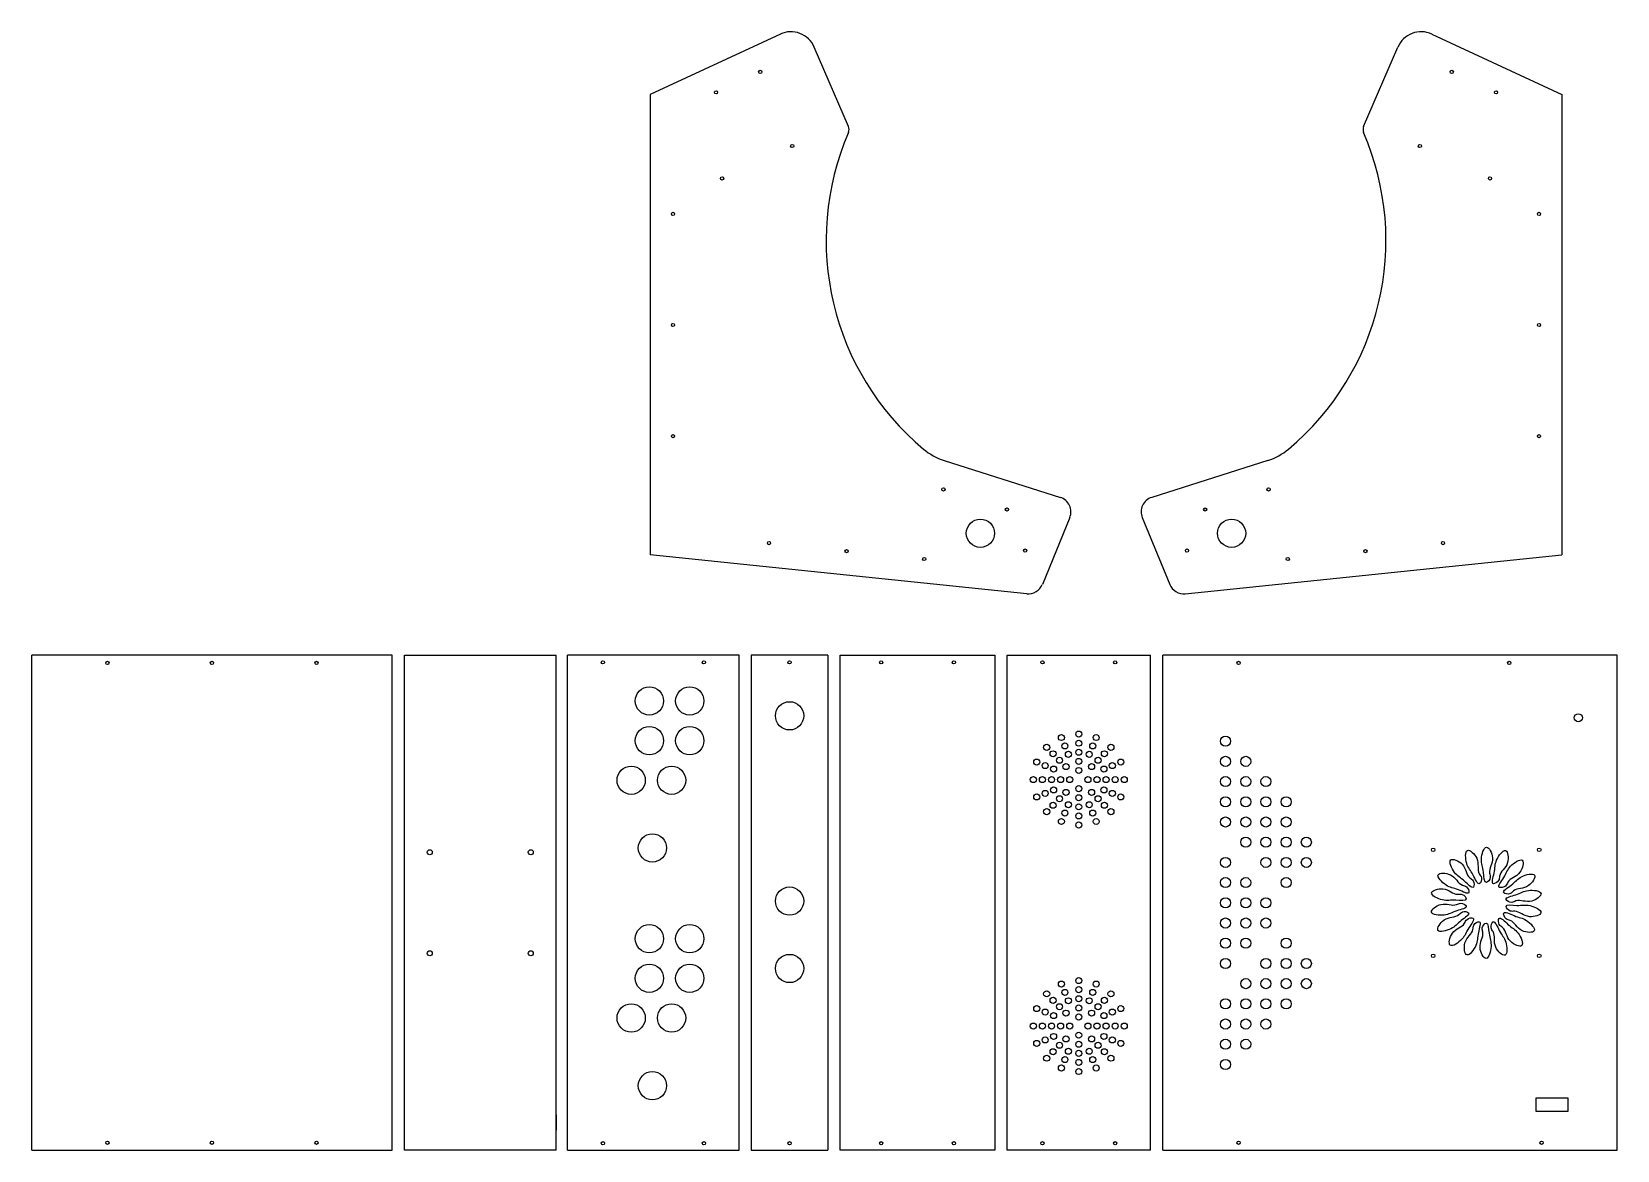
# Model space of a CAD drawing. Header units: millimetres. Extents: x -892 to 678, y 112 to 1219.
import ezdxf

# ---------------------------------------------------------------- set-up
doc = ezdxf.new("R2010")
doc.units = ezdxf.units.MM
doc.layers.add('PROFILE_EXTERIOR', color=30, linetype='Continuous')
doc.layers.add('PROFILE_INTERIOR', color=84, linetype='Continuous')

msp = doc.modelspace()

# ---------------------------------------------------------------- linework, layer by layer
at = {"layer": 'PROFILE_EXTERIOR'}
for p, q in [((-151.1, 1217.1), (-279.9, 1157.3)), ((493.8, 1217.1), (622.6, 1157.3)), ((-83.7, 1125.7), (-117.6, 1204.3)), ((426.4, 1125.7), (460.3, 1204.3)), ((-279.9, 1157.3), (-279.9, 701.8)), ((622.6, 1157.3), (622.6, 701.8)), ((11.1, 795.1), (126.2, 758.5)), ((331.6, 795.1), (216.6, 758.5)), ((135.5, 738.5), (108.3, 672.4)), ((207.2, 738.5), (234.4, 672.4)), ((92.9, 663.2), (-279.9, 701.8)), ((249.8, 663.2), (622.6, 701.8)), ((-535.4, 602.2), (-892.4, 602.2)), ((-892.4, 112.2), (-892.4, 602.2)), ((-535.4, 112.2), (-535.4, 602.2)), ((-523.2, 112.2), (-523.2, 602.2)), ((-523.2, 602.2), (-373.2, 602.2)), ((-373.2, 112.2), (-373.2, 602.2)), ((-191.8, 602.2), (-361.8, 602.2)), ((-361.8, 112.2), (-361.8, 602.2)), ((-191.8, 112.2), (-191.8, 602.2)), ((-180, 602.2), (-180, 112.2)), ((-104, 602.2), (-180, 602.2)), ((-104, 602.2), (-104, 112.2)), ((-91.8, 112.2), (-91.8, 602.2)), ((-91.8, 602.2), (61.2, 602.2)), ((61.2, 602.2), (61.2, 112.2)), ((73.4, 112.2), (73.4, 602.2)), ((73.4, 602.2), (215.4, 602.2)), ((215.4, 112.2), (215.4, 602.2)), ((677.6, 602.2), (227.6, 602.2)), ((227.6, 112.2), (227.6, 602.2)), ((677.6, 112.2), (677.6, 602.2)), ((-373.2, 567.2), (-373.2, 582.2)), ((-523.2, 132.2), (-523.2, 147.2)), ((-373.2, 147.2), (-373.2, 132.2)), ((-892.4, 112.2), (-535.4, 112.2)), ((-373.2, 112.2), (-523.2, 112.2)), ((-361.8, 112.2), (-191.8, 112.2)), ((-180, 112.2), (-104, 112.2)), ((61.2, 112.2), (-91.8, 112.2)), ((215.4, 112.2), (73.4, 112.2)), ((227.6, 112.2), (677.6, 112.2))]:
    msp.add_line(p, q, dxfattribs=at)
for centre, radius, start, end in [((-140.6, 1194.4), 25, 23.3254, 114.9232), ((483.3, 1194.4), 25, 65.0768, 156.6746), ((163.6, 1012.9), 269.4, 156.629, 230.0934), ((-90.6, 1122.7), 7.5, 336.629, 23.3254), ((179.1, 1012.9), 269.4, 309.9066, 23.371), ((433.3, 1122.7), 7.5, 156.6746, 203.371), ((29.2, 852.3), 60, 230.0934, 252.3872), ((313.5, 852.3), 60, 287.6128, 309.9066), ((121.6, 744.2), 15, 337.6544, 72.3872), ((221.1, 744.2), 15, 107.6128, 202.3456), ((94.4, 678.1), 15, 264.0766, 337.6544), ((248.3, 678.1), 15, 202.3456, 275.9234)]:
    msp.add_arc(centre, radius, start, end, dxfattribs=at)
at = {"layer": 'PROFILE_INTERIOR'}
for p, q in [((596.9, 163.8), (596.9, 150.8)), ((628.9, 163.8), (596.9, 163.8)), ((628.9, 150.8), (628.9, 163.8)), ((596.9, 150.8), (628.9, 150.8))]:
    msp.add_line(p, q, dxfattribs=at)
for centre, radius in [((-171, 1179.7), 1.6), ((513.7, 1179.7), 1.6), ((-214.8, 1159.5), 1.6), ((557.5, 1159.5), 1.6), ((-139.3, 1106.3), 1.6), ((482.1, 1106.3), 1.6), ((-208.8, 1074.2), 1.6), ((551.5, 1074.2), 1.6), ((-257.4, 1039.1), 1.6), ((600.1, 1039.1), 1.6), ((-257.4, 929.1), 1.6), ((600.1, 929.1), 1.6), ((-257.4, 819.1), 1.6), ((600.1, 819.1), 1.6), ((10.4, 766.4), 1.6), ((332.3, 766.4), 1.6), ((73.2, 746.5), 1.6), ((269.5, 746.5), 1.6), ((47, 723), 14), ((295.7, 723), 14), ((-162.3, 713.3), 1.6), ((-85.5, 705.3), 1.6), ((91.3, 705.9), 1.6), ((251.5, 705.9), 1.6), ((428.2, 705.3), 1.6), ((505, 713.3), 1.6), ((-8.6, 697.5), 1.6), ((351.3, 697.5), 1.6), ((-326.8, 595.2), 1.6), ((-226.8, 595.2), 1.6), ((-142, 595.2), 1.6), ((-51.3, 595.2), 1.6), ((20.7, 595.2), 1.6), ((108.4, 595.2), 1.6), ((180.4, 595.2), 1.6), ((-817.4, 594.7), 1.6), ((-713.9, 594.7), 1.6), ((-610.4, 594.7), 1.6), ((302.6, 594.7), 1.6), ((570.6, 594.7), 1.6), ((-280.8, 557), 14), ((-240.8, 557), 14), ((-142, 542.3), 14), ((639, 540.4), 4), ((-280.8, 517.7), 14), ((-240.8, 517.7), 14), ((127.2, 520.8), 3), ((144.4, 524.2), 3), ((144.4, 515.2), 3), ((161.6, 520.8), 3), ((289.7, 517.2), 5), ((112.6, 511.1), 3), ((118.9, 504.7), 3), ((130.6, 512.5), 3), ((134.1, 504.2), 3), ((144.4, 506.2), 3), ((154.7, 504.2), 3), ((158.2, 512.5), 3), ((169.8, 504.7), 3), ((176.2, 511.1), 3), ((-298.8, 478.5), 14), ((-258.8, 478.5), 14), ((102.8, 496.5), 3), ((111.1, 493), 3), ((119.4, 489.6), 3), ((125.3, 498.3), 3), ((131.7, 492), 3), ((144.4, 497.2), 3), ((144.4, 488.2), 3), ((157.1, 492), 3), ((163.5, 498.3), 3), ((169.3, 489.6), 3), ((177.6, 493), 3), ((186, 496.5), 3), ((289.7, 497.2), 5), ((309.7, 497.2), 5), ((99.4, 479.2), 3), ((108.4, 479.2), 3), ((117.4, 479.2), 3), ((119.4, 468.9), 3), ((126.4, 479.2), 3), ((135.4, 479.2), 3), ((144.4, 470.2), 3), ((153.4, 479.2), 3), ((162.4, 479.2), 3), ((169.3, 468.9), 3), ((171.4, 479.2), 3), ((180.4, 479.2), 3), ((189.4, 479.2), 3), ((289.7, 477.2), 5), ((309.7, 477.2), 5), ((329.7, 477.2), 5), ((102.8, 462), 3), ((111.1, 465.5), 3), ((118.9, 453.8), 3), ((125.3, 460.2), 3), ((131.7, 466.5), 3), ((134.1, 454.3), 3), ((144.4, 461.2), 3), ((154.7, 454.3), 3), ((157.1, 466.5), 3), ((163.5, 460.2), 3), ((169.8, 453.8), 3), ((177.6, 465.5), 3), ((186, 462), 3), ((289.7, 457.2), 5), ((309.7, 457.2), 5), ((329.7, 457.2), 5), ((349.7, 457.2), 5), ((112.6, 447.4), 3), ((127.2, 437.7), 3), ((130.6, 446), 3), ((144.4, 452.2), 3), ((144.4, 443.2), 3), ((158.2, 446), 3), ((161.6, 437.7), 3), ((176.2, 447.4), 3), ((289.7, 437.2), 5), ((309.7, 437.2), 5), ((329.7, 437.2), 5), ((349.7, 437.2), 5), ((-277.8, 411.5), 14), ((144.4, 434.2), 3), ((-498.2, 407.2), 2.5), ((-398.2, 407.2), 2.5), ((309.7, 417.2), 5), ((329.7, 417.2), 5), ((349.7, 417.2), 5), ((369.7, 417.2), 5), ((495.3, 409.7), 1.75), ((600.3, 409.7), 1.75), ((289.7, 397.2), 5), ((329.7, 397.2), 5), ((349.7, 397.2), 5), ((369.7, 397.2), 5), ((289.7, 377.2), 5), ((309.7, 377.2), 5), ((349.7, 377.2), 5), ((-142, 358.9), 14), ((289.7, 357.2), 5), ((309.7, 357.2), 5), ((329.7, 357.2), 5), ((-280.8, 321.7), 14), ((-240.8, 321.7), 14), ((289.7, 337.2), 5), ((309.7, 337.2), 5), ((329.7, 337.2), 5), ((289.7, 317.2), 5), ((309.7, 317.2), 5), ((349.7, 317.2), 5), ((-498.2, 307.2), 2.5), ((-398.2, 307.2), 2.5), ((-142, 292.2), 14), ((289.7, 297.2), 5), ((329.7, 297.2), 5), ((349.7, 297.2), 5), ((369.7, 297.2), 5), ((495.3, 304.7), 1.75), ((600.3, 304.7), 1.75), ((-280.8, 282.5), 14), ((-240.8, 282.5), 14), ((144.4, 280.2), 3), ((112.6, 267.1), 3), ((127.2, 276.8), 3), ((130.6, 268.5), 3), ((144.4, 271.2), 3), ((158.2, 268.5), 3), ((161.6, 276.8), 3), ((176.2, 267.1), 3), ((309.7, 277.2), 5), ((329.7, 277.2), 5), ((349.7, 277.2), 5), ((369.7, 277.2), 5), ((-298.8, 243.2), 14), ((-258.8, 243.2), 14), ((102.8, 252.5), 3), ((111.1, 249), 3), ((118.9, 260.7), 3), ((125.3, 254.3), 3), ((134.1, 260.2), 3), ((144.4, 262.2), 3), ((144.4, 253.2), 3), ((154.7, 260.2), 3), ((163.5, 254.3), 3), ((169.8, 260.7), 3), ((177.6, 249), 3), ((186, 252.5), 3), ((289.7, 257.2), 5), ((309.7, 257.2), 5), ((329.7, 257.2), 5), ((349.7, 257.2), 5), ((99.4, 235.2), 3), ((108.4, 235.2), 3), ((117.4, 235.2), 3), ((119.4, 245.6), 3), ((126.4, 235.2), 3), ((131.7, 248), 3), ((135.4, 235.2), 3), ((144.4, 244.2), 3), ((153.4, 235.2), 3), ((157.1, 248), 3), ((162.4, 235.2), 3), ((169.3, 245.6), 3), ((171.4, 235.2), 3), ((180.4, 235.2), 3), ((189.4, 235.2), 3), ((289.7, 237.2), 5), ((309.7, 237.2), 5), ((329.7, 237.2), 5), ((102.8, 218), 3), ((111.1, 221.5), 3), ((119.4, 224.9), 3), ((131.7, 222.5), 3), ((144.4, 226.2), 3), ((144.4, 217.2), 3), ((157.1, 222.5), 3), ((169.3, 224.9), 3), ((177.6, 221.5), 3), ((186, 218), 3), ((289.7, 217.2), 5), ((309.7, 217.2), 5), ((112.6, 203.4), 3), ((118.9, 209.8), 3), ((125.3, 216.2), 3), ((130.6, 202), 3), ((134.1, 210.3), 3), ((144.4, 208.2), 3), ((154.7, 210.3), 3), ((158.2, 202), 3), ((163.5, 216.2), 3), ((169.8, 209.8), 3), ((176.2, 203.4), 3), ((-277.8, 176.2), 14), ((127.2, 193.7), 3), ((144.4, 199.2), 3), ((144.4, 190.2), 3), ((161.6, 193.7), 3), ((289.7, 197.2), 5), ((-817.4, 119.7), 1.6), ((-713.9, 119.7), 1.6), ((-610.4, 119.7), 1.6), ((-326.8, 119.2), 1.6), ((-226.8, 119.2), 1.6), ((-142, 119.2), 1.6), ((-51.3, 119.2), 1.6), ((20.7, 119.2), 1.6), ((108.4, 119.2), 1.6), ((180.4, 119.2), 1.6), ((302.6, 119.7), 1.6), ((602.6, 119.7), 1.6)]:
    msp.add_circle(centre, radius, dxfattribs=at)
for points, knots in [([(541.2, 376.2), (539.2, 375), (534.2, 388), (527.6, 393.4), (526.7, 408), (529.2, 409.1)], [0.5104331, 0.5104331, 0.5104331, 0.5104331, 0.6518358, 0.8278673, 1, 1, 1, 1]), ([(529.2, 409.1), (531.5, 410), (542.8, 399.9), (537.8, 388.6), (544.2, 382), (542.3, 376.9), (541.2, 376.2)], [0, 0, 0, 0, 0.1607407, 0.3700535, 0.4286138, 0.5104331, 0.5104331, 0.5104331, 0.5104331]), ([(548, 377.3), (545.7, 376.9), (545.6, 390.8), (541.2, 398.2), (545.3, 412.2), (548, 412.3)], [0.5104331, 0.5104331, 0.5104331, 0.5104331, 0.6518358, 0.8278673, 1, 1, 1, 1]), ([(548, 412.3), (550.6, 412.4), (557.7, 399), (549.2, 390.2), (552.9, 381.7), (549.4, 377.5), (548, 377.3)], [0, 0, 0, 0, 0.1607407, 0.3700535, 0.4286138, 0.5104331, 0.5104331, 0.5104331, 0.5104331]), ([(554.9, 376), (552.6, 376.4), (557.2, 389.5), (555.6, 397.9), (564.3, 409.7), (566.9, 408.9)], [0.5104331, 0.5104331, 0.5104331, 0.5104331, 0.6518358, 0.8278673, 1, 1, 1, 1]), ([(566.9, 408.9), (569.3, 408.2), (571.4, 393.1), (560.3, 387.7), (561, 378.5), (556.2, 375.8), (554.9, 376)], [0, 0, 0, 0, 0.1607407, 0.3700535, 0.4286138, 0.5104331, 0.5104331, 0.5104331, 0.5104331]), ([(535.1, 372.8), (533.6, 371), (524.6, 381.5), (516.5, 384.3), (510.6, 397.7), (512.6, 399.6)], [0.5104331, 0.5104331, 0.5104331, 0.5104331, 0.6518358, 0.8278673, 1, 1, 1, 1]), ([(512.6, 399.6), (514.5, 401.3), (528.5, 395.6), (527.7, 383.3), (536, 379.3), (536, 373.8), (535.1, 372.8)], [0, 0, 0, 0, 0.1607407, 0.3700535, 0.4286138, 0.5104331, 0.5104331, 0.5104331, 0.5104331]), ([(560.9, 372.5), (558.9, 373.6), (567.6, 384.4), (569.1, 392.8), (581.2, 400.9), (583.4, 399.3)], [0.5104331, 0.5104331, 0.5104331, 0.5104331, 0.6518358, 0.8278673, 1, 1, 1, 1]), ([(583.4, 399.3), (585.4, 397.8), (582.2, 382.9), (570, 381.6), (567.5, 372.7), (562.1, 371.8), (560.9, 372.5)], [0, 0, 0, 0, 0.1607407, 0.3700535, 0.4286138, 0.5104331, 0.5104331, 0.5104331, 0.5104331]), ([(530.6, 367.5), (529.8, 365.3), (517.7, 372.1), (509.1, 372), (499, 382.6), (500.2, 385)], [0.5104331, 0.5104331, 0.5104331, 0.5104331, 0.6518358, 0.8278673, 1, 1, 1, 1]), ([(500.2, 385), (501.4, 387.2), (516.6, 386.7), (520, 374.9), (529.2, 373.9), (531, 368.7), (530.6, 367.5)], [0, 0, 0, 0, 0.1607407, 0.3700535, 0.4286138, 0.5104331, 0.5104331, 0.5104331, 0.5104331]), ([(565.3, 367.1), (563.8, 368.9), (575.7, 376), (579.9, 383.4), (594.2, 386.9), (595.6, 384.6)], [0.5104331, 0.5104331, 0.5104331, 0.5104331, 0.6518358, 0.8278673, 1, 1, 1, 1]), ([(595.6, 384.6), (597, 382.5), (588.9, 369.6), (577, 372.5), (571.6, 365.1), (566.2, 366), (565.3, 367.1)], [0, 0, 0, 0, 0.1607407, 0.3700535, 0.4286138, 0.5104331, 0.5104331, 0.5104331, 0.5104331]), ([(528.1, 361), (528.1, 358.6), (514.4, 360.9), (506.4, 357.8), (493.3, 364.4), (493.6, 367)], [0.5104331, 0.5104331, 0.5104331, 0.5104331, 0.6518358, 0.8278673, 1, 1, 1, 1]), ([(493.6, 367), (494, 369.5), (508.4, 374.2), (515.6, 364.3), (524.6, 366.5), (528.1, 362.3), (528.1, 361)], [0, 0, 0, 0, 0.1607407, 0.3700535, 0.4286138, 0.5104331, 0.5104331, 0.5104331, 0.5104331]), ([(567.6, 360.5), (566.8, 362.7), (580.4, 365.3), (587, 370.9), (601.5, 369.2), (602.1, 366.6)], [0.5104331, 0.5104331, 0.5104331, 0.5104331, 0.6518358, 0.8278673, 1, 1, 1, 1]), ([(602.1, 366.6), (602.6, 364.1), (590.7, 354.8), (580.5, 361.6), (572.8, 356.5), (568.1, 359.2), (567.6, 360.5)], [0, 0, 0, 0, 0.1607407, 0.3700535, 0.4286138, 0.5104331, 0.5104331, 0.5104331, 0.5104331]), ([(493.6, 347.9), (493, 350.4), (505, 359.7), (515.2, 352.9), (522.8, 358), (527.6, 355.3), (528, 354)], [0, 0, 0, 0, 0.1607407, 0.3700535, 0.4286138, 0.5104331, 0.5104331, 0.5104331, 0.5104331]), ([(528, 354), (528.8, 351.8), (515.2, 349.2), (508.7, 343.6), (494.1, 345.3), (493.6, 347.9)], [0.5104331, 0.5104331, 0.5104331, 0.5104331, 0.6518358, 0.8278673, 1, 1, 1, 1]), ([(500, 329.9), (498.7, 332), (506.7, 344.9), (518.6, 341.9), (524.1, 349.4), (529.5, 348.4), (530.3, 347.4)], [0, 0, 0, 0, 0.1607407, 0.3700535, 0.4286138, 0.5104331, 0.5104331, 0.5104331, 0.5104331]), ([(530.3, 347.4), (531.8, 345.6), (519.9, 338.5), (515.7, 331.1), (501.5, 327.6), (500, 329.9)], [0.5104331, 0.5104331, 0.5104331, 0.5104331, 0.6518358, 0.8278673, 1, 1, 1, 1]), ([(595.4, 329.5), (594.2, 327.3), (579.1, 327.8), (575.7, 339.6), (566.5, 340.6), (564.6, 345.8), (565.1, 347)], [0, 0, 0, 0, 0.1607407, 0.3700535, 0.4286138, 0.5104331, 0.5104331, 0.5104331, 0.5104331]), ([(565.1, 347), (565.9, 349.2), (578, 342.4), (586.5, 342.5), (596.6, 331.9), (595.4, 329.5)], [0.5104331, 0.5104331, 0.5104331, 0.5104331, 0.6518358, 0.8278673, 1, 1, 1, 1]), ([(567.5, 353.5), (567.5, 355.9), (581.2, 353.6), (589.2, 356.6), (602.3, 350.1), (602, 347.5)], [0.5104331, 0.5104331, 0.5104331, 0.5104331, 0.6518358, 0.8278673, 1, 1, 1, 1]), ([(602, 347.5), (601.7, 345), (587.3, 340.3), (580, 350.2), (571, 348), (567.5, 352.2), (567.5, 353.5)], [0, 0, 0, 0, 0.1607407, 0.3700535, 0.4286138, 0.5104331, 0.5104331, 0.5104331, 0.5104331]), ([(512.2, 315.2), (510.2, 316.7), (513.4, 331.6), (525.6, 332.9), (528.2, 341.8), (533.6, 342.7), (534.7, 342)], [0, 0, 0, 0, 0.1607407, 0.3700535, 0.4286138, 0.5104331, 0.5104331, 0.5104331, 0.5104331]), ([(534.7, 342), (536.8, 340.9), (528, 330.1), (526.6, 321.7), (514.4, 313.6), (512.2, 315.2)], [0.5104331, 0.5104331, 0.5104331, 0.5104331, 0.6518358, 0.8278673, 1, 1, 1, 1]), ([(528.8, 305.6), (526.4, 306.3), (524.3, 321.4), (535.3, 326.8), (534.6, 336), (539.4, 338.7), (540.7, 338.5)], [0, 0, 0, 0, 0.1607407, 0.3700535, 0.4286138, 0.5104331, 0.5104331, 0.5104331, 0.5104331]), ([(540.7, 338.5), (543, 338.1), (538.5, 325), (540, 316.5), (531.3, 304.8), (528.8, 305.6)], [0.5104331, 0.5104331, 0.5104331, 0.5104331, 0.6518358, 0.8278673, 1, 1, 1, 1]), ([(547.6, 302.2), (545.1, 302.1), (538, 315.5), (546.5, 324.3), (542.7, 332.8), (546.3, 337), (547.6, 337.2)], [0, 0, 0, 0, 0.1607407, 0.3700535, 0.4286138, 0.5104331, 0.5104331, 0.5104331, 0.5104331]), ([(547.6, 337.2), (549.9, 337.6), (550.1, 323.7), (554.4, 316.3), (550.3, 302.3), (547.6, 302.2)], [0.5104331, 0.5104331, 0.5104331, 0.5104331, 0.6518358, 0.8278673, 1, 1, 1, 1]), ([(566.4, 305.4), (564.1, 304.5), (552.9, 314.6), (557.8, 325.9), (551.4, 332.5), (553.3, 337.6), (554.5, 338.3)], [0, 0, 0, 0, 0.1607407, 0.3700535, 0.4286138, 0.5104331, 0.5104331, 0.5104331, 0.5104331]), ([(554.5, 338.3), (556.5, 339.5), (561.4, 326.5), (568, 321.1), (568.9, 306.5), (566.4, 305.4)], [0.5104331, 0.5104331, 0.5104331, 0.5104331, 0.6518358, 0.8278673, 1, 1, 1, 1]), ([(583, 314.9), (581.2, 313.2), (567.1, 318.9), (567.9, 331.2), (559.6, 335.2), (559.7, 340.7), (560.5, 341.7)], [0, 0, 0, 0, 0.1607407, 0.3700535, 0.4286138, 0.5104331, 0.5104331, 0.5104331, 0.5104331]), ([(560.5, 341.7), (562, 343.5), (571.1, 333), (579.2, 330.2), (585, 316.7), (583, 314.9)], [0.5104331, 0.5104331, 0.5104331, 0.5104331, 0.6518358, 0.8278673, 1, 1, 1, 1])]:
    msp.add_open_spline(points, degree=3, knots=knots, dxfattribs=at)

doc.saveas('drawing.dxf')
